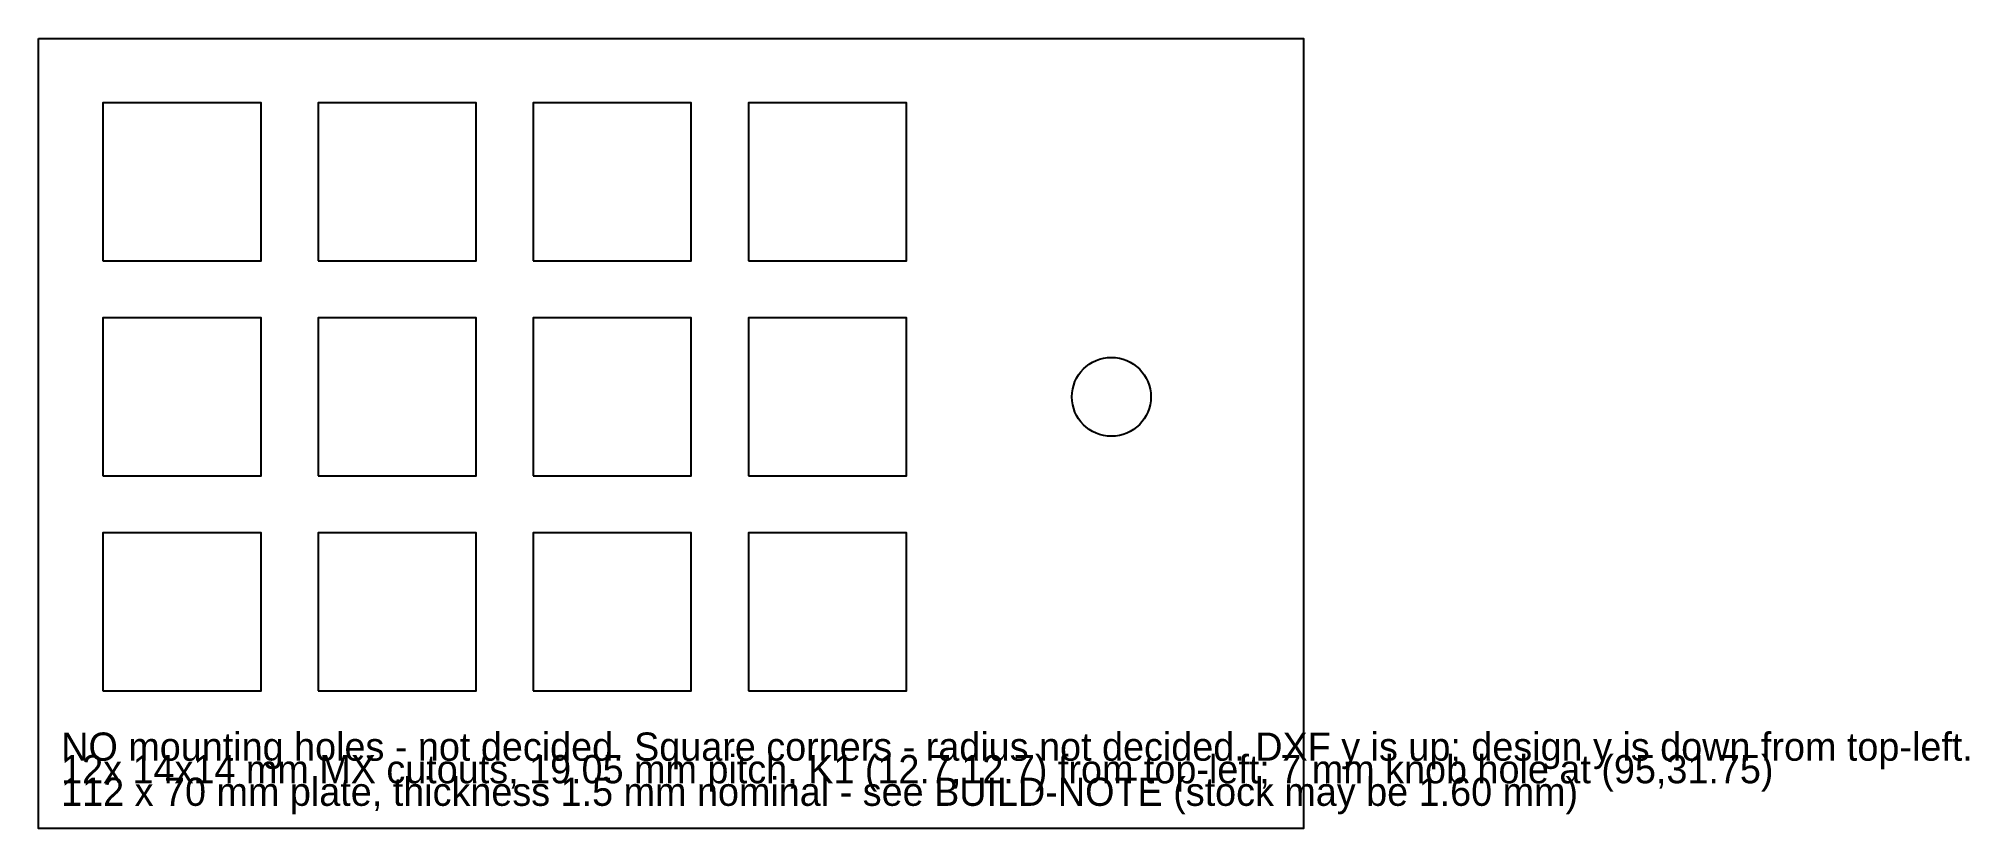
# Model space of a CAD drawing. Header units: millimetres. Extents: x 0 to 171, y 0 to 70.
import ezdxf

# ---------------------------------------------------------------- set-up
doc = ezdxf.new("R2010")
doc.units = ezdxf.units.MM
for name, color, linetype in [('CUTOUTS', 1, 'Continuous'), ('KNOB_HOLE', 3, 'Continuous'), ('PLATE_OUTLINE', 7, 'Continuous'), ('TEXT', 2, 'Continuous')]:
    doc.layers.add(name, color=color, linetype=linetype)

msp = doc.modelspace()

# ---------------------------------------------------------------- linework, layer by layer
at = {"layer": 'CUTOUTS'}
for points in [[(5.7, 50.3), (19.7, 50.3), (19.7, 64.3), (5.7, 64.3)], [(24.75, 50.3), (38.75, 50.3), (38.75, 64.3), (24.75, 64.3)], [(43.8, 50.3), (57.8, 50.3), (57.8, 64.3), (43.8, 64.3)], [(62.85, 50.3), (76.85, 50.3), (76.85, 64.3), (62.85, 64.3)], [(5.7, 31.25), (19.7, 31.25), (19.7, 45.25), (5.7, 45.25)], [(24.75, 31.25), (38.75, 31.25), (38.75, 45.25), (24.75, 45.25)], [(43.8, 31.25), (57.8, 31.25), (57.8, 45.25), (43.8, 45.25)], [(62.85, 31.25), (76.85, 31.25), (76.85, 45.25), (62.85, 45.25)], [(5.7, 12.2), (19.7, 12.2), (19.7, 26.2), (5.7, 26.2)], [(24.75, 12.2), (38.75, 12.2), (38.75, 26.2), (24.75, 26.2)], [(43.8, 12.2), (57.8, 12.2), (57.8, 26.2), (43.8, 26.2)], [(62.85, 12.2), (76.85, 12.2), (76.85, 26.2), (62.85, 26.2)]]:
    msp.add_lwpolyline(points, close=True, dxfattribs=at)
at = {"layer": 'KNOB_HOLE'}
msp.add_circle((95, 38.25), 3.5, dxfattribs=at)
at = {"layer": 'PLATE_OUTLINE'}
msp.add_lwpolyline([(0, 70), (112, 70), (112, 0), (0, 0)], close=True, dxfattribs=at)

# ---------------------------------------------------------------- texts
at = {"layer": 'TEXT'}
for s, p in [('NO mounting holes - not decided. Square corners - radius not decided. DXF y is up; design y is down from top-left.', (2, 6)), ('12x 14x14 mm MX cutouts, 19.05 mm pitch, K1 (12.7,12.7) from top-left; 7 mm knob hole at (95,31.75)', (2, 4)), ('112 x 70 mm plate, thickness 1.5 mm nominal - see BUILD-NOTE (stock may be 1.60 mm)', (2, 2))]:
    msp.add_text(s, height=2.5, dxfattribs=at).set_placement(p)

doc.saveas('drawing.dxf')
